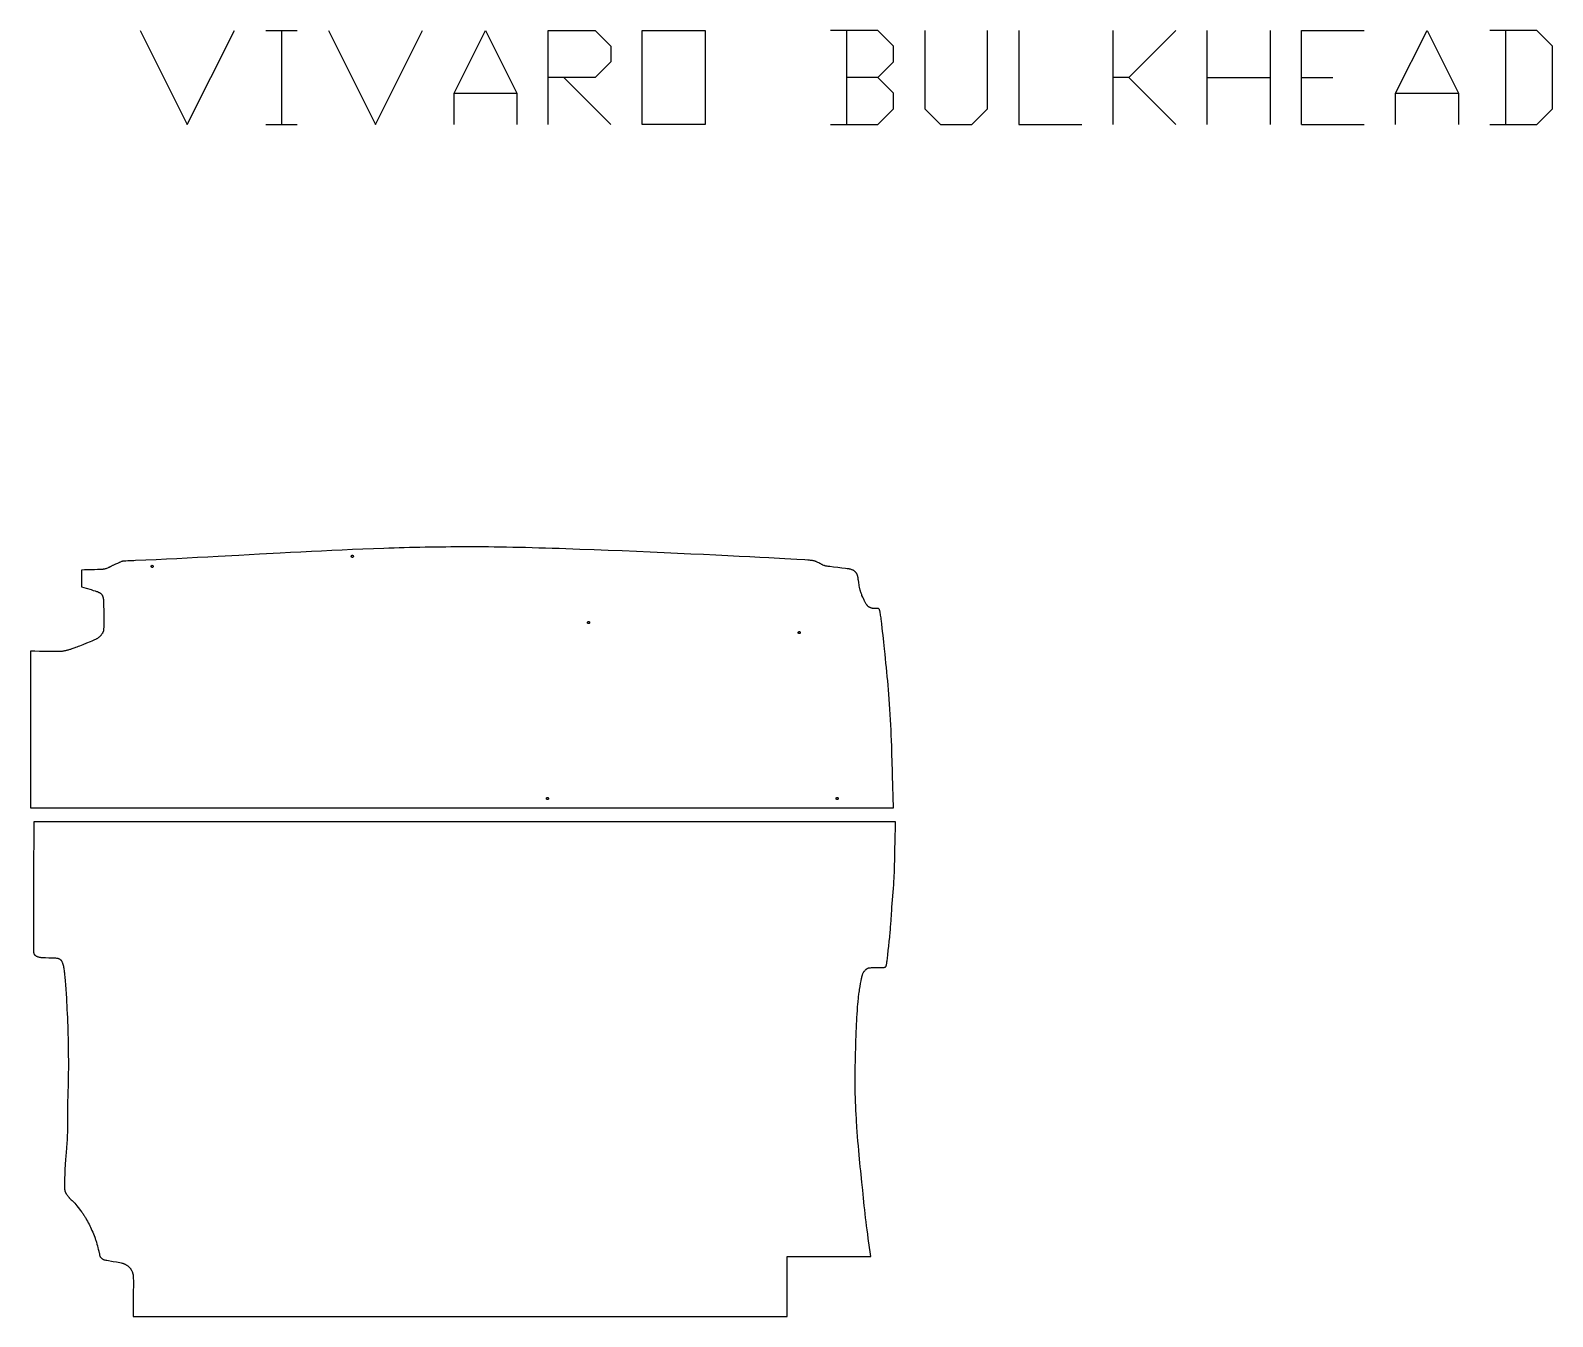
# Model space of a CAD drawing. Extents: x -40 to 2834, y 8 to 2437.
import ezdxf

# ---------------------------------------------------------------- set-up
doc = ezdxf.new("R2010")
doc.units = 0
doc.layers.get('0').update_dxf_attribs({"color": 1, "linetype": 'CONTINUOUS'})
doc.layers.add('Default Layer', color=1, linetype='CONTINUOUS')

msp = doc.modelspace()

# ---------------------------------------------------------------- linework, layer by layer
msp.add_lwpolyline([(1389, 8.4), (1389, 122), (1546.8, 122), (1545.7, 130.3), (1544.6, 138.7), (1542.3, 155.5), (1541.2, 163.8), (1540.1, 172), (1539.1, 179.9), (1538.1, 187.5), (1537.2, 194.9), (1536.4, 202.4), (1535.6, 209.8), (1534.8, 217.3), (1533.3, 232.2), (1532.5, 239.7), (1531.7, 247.1), (1530.2, 261.8), (1528.7, 276.4), (1527.9, 283.8), (1527.2, 291.1), (1526.5, 298.4), (1525.8, 305.8), (1524.4, 321.8), (1523.6, 330.5), (1522.8, 339.5), (1522.1, 348.5), (1521.4, 357.4), (1520.8, 366.1), (1520.5, 370.2), (1520.3, 374.2), (1519.8, 382.1), (1519.4, 390), (1519, 397.9), (1518.6, 405.8), (1518.3, 413.6), (1518, 421.5), (1517.8, 429.4), (1517.7, 433.4), (1517.6, 437.3), (1517.6, 441.3), (1517.6, 445.5), (1517.5, 449.8), (1517.5, 454.1), (1517.6, 463), (1517.7, 472.1), (1517.8, 481.1), (1518, 489.9), (1518.2, 498.3), (1518.4, 506.2), (1518.5, 514), (1518.8, 521.9), (1519, 530), (1519.3, 538), (1519.6, 545.8), (1519.9, 553.3), (1520.2, 560.3), (1520.5, 566.8), (1520.9, 573), (1521.3, 579.5), (1521.7, 586.1), (1522.2, 592.6), (1522.7, 599), (1523, 602), (1523.2, 605), (1523.5, 607.8), (1523.8, 610.5), (1524.1, 613.1), (1524.3, 615.5), (1524.7, 617.9), (1525, 620.5), (1525.4, 623.2), (1525.9, 626), (1526.8, 631.7), (1527.7, 637.3), (1528.7, 642.5), (1529.5, 646.9), (1529.9, 648.7), (1530.2, 650.2), (1530.5, 651.3), (1530.7, 652.1), (1531.1, 653.1), (1531.4, 654.2), (1531.9, 655.3), (1532.3, 656.3), (1532.8, 657.4), (1533.1, 657.9), (1533.4, 658.4), (1533.7, 658.9), (1534, 659.3), (1534.4, 659.8), (1534.7, 660.2), (1535.5, 661.1), (1536.3, 662.1), (1536.7, 662.5), (1537.2, 663), (1537.7, 663.4), (1538.2, 663.8), (1538.7, 664.3), (1539.2, 664.7), (1539.7, 665), (1540.3, 665.4), (1540.8, 665.7), (1541.4, 666), (1542, 666.3), (1542.5, 666.6), (1542.9, 666.7), (1543.4, 666.8), (1544, 666.8), (1544.7, 666.9), (1545.5, 667), (1546.4, 667), (1548.5, 667.1), (1550.8, 667.1), (1553.4, 667.1), (1558.7, 667.1), (1561.5, 667.1), (1564.1, 667.2), (1566.6, 667.2), (1568.9, 667.3), (1569.9, 667.4), (1570.9, 667.5), (1571.8, 667.5), (1572.5, 667.7), (1573.2, 667.8), (1573.8, 667.9), (1574, 668), (1574.2, 668.1), (1574.4, 668.1), (1574.5, 668.2), (1574.7, 668.4), (1574.9, 668.6), (1575.1, 668.8), (1575.3, 669.1), (1575.5, 669.3), (1575.6, 669.5), (1575.9, 670), (1576.1, 670.6), (1576.3, 671.1), (1576.5, 671.7), (1576.6, 672.3), (1576.7, 673), (1576.8, 673.6), (1577, 674.9), (1577.2, 676.1), (1577.3, 676.7), (1577.4, 677.3), (1577.5, 678.3), (1577.8, 679.9), (1578.4, 684.8), (1579.2, 691.4), (1580.1, 699.3), (1581.1, 707.8), (1582, 716.4), (1582.9, 724.4), (1583.2, 728.1), (1583.5, 731.4), (1583.8, 734.5), (1584.1, 737.6), (1584.5, 743.8), (1584.9, 750), (1585.3, 756.2), (1586.1, 768.6), (1586.5, 774.8), (1586.9, 781), (1587.4, 788.1), (1588, 795.3), (1589.2, 809.5), (1589.8, 816.6), (1590.3, 823.8), (1590.6, 827.3), (1590.8, 830.9), (1591, 834.5), (1591.2, 838), (1591.4, 841.7), (1591.5, 845.4), (1591.7, 849.2), (1591.8, 853.1), (1592, 861.1), (1592.2, 869.3), (1592.5, 885.9), (1592.7, 894.2), (1592.9, 902.3), (1593.7, 942.4), (-33.7, 942.4), (-33.7, 908.2), (-33.8, 869.2), (-33.9, 788.3), (-34, 752.1), (-34, 736.4), (-33.9, 722.6), (-33.9, 711.2), (-33.9, 702.5), (-33.8, 699.3), (-33.8, 696.9), (-33.8, 695.4), (-33.7, 694.9), (-33.7, 694.7), (-33.6, 694.4), (-33.5, 694.1), (-33.2, 693.4), (-32.8, 692.7), (-32.4, 692.1), (-31.9, 691.5), (-31.5, 691), (-30.9, 690.5), (-30.4, 690), (-30.1, 689.8), (-29.7, 689.5), (-29.3, 689.3), (-28.9, 689.1), (-27.9, 688.6), (-26.9, 688.1), (-25.8, 687.7), (-24.6, 687.3), (-23.5, 687), (-22.4, 686.7), (-22.1, 686.6), (-21.6, 686.6), (-20.3, 686.5), (-18.5, 686.4), (-16.3, 686.3), (-11.1, 686.1), (-5.3, 685.9), (0.5, 685.7), (3.2, 685.6), (5.7, 685.5), (7.8, 685.4), (9.6, 685.3), (10.9, 685.2), (11.3, 685.1), (11.6, 685), (12.5, 684.7), (13.4, 684.3), (14.3, 683.9), (14.7, 683.7), (15.1, 683.5), (15.5, 683.2), (15.9, 682.9), (16.3, 682.7), (16.7, 682.4), (17, 682), (17.4, 681.7), (17.7, 681.4), (18, 681), (18.3, 680.7), (18.6, 680.3), (18.9, 679.8), (19.2, 679.4), (19.4, 678.9), (19.7, 678.4), (20.1, 677.4), (20.5, 676.3), (20.9, 675.2), (21.2, 674.1), (21.6, 673.1), (21.7, 672.5), (21.9, 671.8), (22.3, 670.2), (22.7, 668.3), (23.1, 666.2), (23.4, 664), (23.8, 661.7), (24.1, 659.5), (24.4, 657.4), (24.6, 656.2), (24.7, 654.3), (25.2, 649.2), (25.7, 642.5), (26.3, 634.8), (26.9, 626.4), (27.5, 617.9), (28, 609.7), (28.4, 602.3), (28.8, 595.2), (29.2, 587.8), (29.6, 580.3), (29.9, 572.6), (30.3, 564.8), (30.6, 556.9), (30.8, 549.2), (31.1, 541.5), (31.2, 533.7), (31.4, 525.6), (31.5, 517.3), (31.7, 508.9), (31.7, 500.5), (31.8, 492.2), (31.8, 484.1), (31.8, 476.3), (31.7, 468.7), (31.5, 461.1), (31.4, 453.5), (31.2, 445.9), (30.8, 430.7), (30.6, 423.1), (30.4, 415.5), (30.3, 406.9), (30.3, 398), (30.2, 380), (30.1, 371.2), (30.1, 367), (30, 362.8), (30, 358.8), (29.9, 355), (29.8, 351.3), (29.6, 347.8), (29.5, 344.3), (29.3, 340.7), (29, 337.1), (28.8, 333.4), (28.5, 329.7), (28.2, 326), (27.6, 318.6), (27, 311.4), (26.4, 304.7), (26.2, 301.6), (25.9, 298.6), (25.7, 295.8), (25.6, 293.3), (25.3, 288), (25.1, 282.1), (24.9, 276.1), (24.7, 270.1), (24.5, 264.6), (24.4, 259.8), (24.4, 256.2), (24.4, 255), (24.4, 254.1), (24.5, 251.5), (24.6, 250.2), (24.7, 248.9), (24.8, 248.2), (24.9, 247.6), (25, 246.9), (25.1, 246.3), (25.2, 245.6), (25.4, 245), (25.6, 244.4), (25.8, 243.8), (26.1, 243.2), (26.4, 242.5), (26.7, 241.9), (27, 241.3), (27.4, 240.6), (27.8, 240), (28.3, 239.3), (28.7, 238.7), (29.6, 237.4), (30.6, 236.2), (31.6, 234.9), (32.6, 233.7), (33.1, 233.2), (33.6, 232.6), (34.2, 232), (34.8, 231.4), (36, 230.2), (37.3, 229), (38.7, 227.7), (40, 226.5), (41.2, 225.2), (41.9, 224.6), (42.5, 223.9), (43.9, 222.3), (45.8, 220), (48, 217.3), (50.5, 214.3), (53, 211.1), (54.3, 209.5), (55.5, 207.9), (56.7, 206.3), (57.8, 204.8), (58.8, 203.4), (59.7, 202), (60.6, 200.7), (61.5, 199.3), (62.3, 198), (63.1, 196.6), (64, 195.3), (64.8, 193.9), (66.3, 191.1), (67.8, 188.3), (69.3, 185.5), (70.8, 182.7), (72.2, 179.9), (73.6, 176.9), (75, 173.9), (76.4, 170.7), (77.8, 167.5), (79.2, 164.3), (80.5, 161.2), (81.6, 158.1), (82.2, 156.6), (82.7, 155.2), (83.2, 153.7), (83.8, 152.1), (84.3, 150.4), (84.8, 148.7), (85.8, 145.1), (86.8, 141.6), (87.6, 138.4), (88.3, 135.5), (89.3, 131.6), (89.6, 130.4), (89.8, 129.1), (90.3, 126.4), (90.6, 125.1), (90.8, 124), (91, 123.1), (91.1, 122.7), (91.3, 122.5), (91.5, 122), (91.8, 121.5), (92.1, 121.1), (92.4, 120.7), (92.7, 120.3), (93.1, 119.9), (93.9, 119.2), (94.3, 118.8), (94.8, 118.3), (95.3, 117.9), (95.9, 117.4), (96.6, 117), (97.2, 116.5), (97.9, 116.1), (98.2, 116), (98.6, 115.8), (98.8, 115.7), (99.2, 115.6), (100.5, 115.4), (102.4, 115), (104.6, 114.6), (116.5, 112.5), (123, 111.4), (126.1, 110.8), (129, 110.2), (131.5, 109.7), (133.7, 109.2), (134.6, 109), (135.4, 108.7), (136, 108.5), (136.5, 108.3), (137.4, 108), (138.2, 107.5), (139, 107.1), (139.9, 106.7), (140.7, 106.2), (141.5, 105.7), (142.3, 105.2), (143.1, 104.6), (143.8, 104.1), (144.6, 103.5), (145.3, 102.9), (146, 102.3), (146.6, 101.7), (147.3, 101), (147.9, 100.4), (148.4, 99.7), (149, 99), (149.5, 98.3), (150, 97.5), (150.4, 96.8), (150.8, 96), (151.2, 95.2), (151.6, 94.4), (152, 93.6), (152.3, 92.8), (152.6, 92), (152.9, 91.1), (153.2, 90.3), (153.4, 89.4), (153.7, 88.6), (153.9, 87.7), (154.1, 86.8), (154.1, 86.3), (154.2, 85.5), (154.3, 84.5), (154.3, 83.2), (154.4, 80.2), (154.5, 76.4), (154.5, 71.9), (154.5, 67), (154.4, 55.8), (154.3, 43.7), (154.2, 31.3), (154.1, 19.4), (154.1, 13.9), (154.1, 8.7), (1389, 8.4)], close=True)
at = {"layer": 'Default Layer'}
for points in [[(167.4, 2436.6), (256.3, 2258.8), (345.2, 2436.6)], [(404.4, 2436.6), (463.7, 2436.6)], [(434.1, 2436.6), (434.1, 2258.8)], [(523, 2436.6), (611.9, 2258.8), (700.8, 2436.6)], [(760, 2258.8), (760, 2318.1), (819.3, 2436.6), (878.6, 2318.1), (878.6, 2258.8)], [(937.8, 2258.8), (937.8, 2436.6), (1026.7, 2436.6), (1056.4, 2407), (1056.4, 2377.3), (1026.7, 2347.7), (937.8, 2347.7)], [(1560.1, 2347.7), (1589.8, 2377.3), (1589.8, 2407), (1560.1, 2436.6), (1471.2, 2436.6)], [(1500.9, 2436.6), (1500.9, 2258.8)], [(1649, 2436.6), (1649, 2288.4), (1678.7, 2258.8), (1737.9, 2258.8), (1767.6, 2288.4), (1767.6, 2436.6)], [(1826.8, 2436.6), (1826.8, 2258.8), (1945.4, 2258.8)], [(2004.6, 2258.8), (2004.6, 2436.6)], [(2123.2, 2436.6), (2034.3, 2347.7), (2004.6, 2347.7)], [(2182.4, 2258.8), (2182.4, 2436.6)], [(2301, 2436.6), (2301, 2258.8)], [(2360.2, 2258.8), (2360.2, 2436.6), (2478.8, 2436.6)], [(2538, 2258.8), (2538, 2318.1), (2597.3, 2436.6), (2656.6, 2318.1), (2656.6, 2258.8)], [(2715.8, 2258.8), (2804.7, 2258.8), (2834.4, 2288.4), (2834.4, 2407), (2804.7, 2436.6), (2715.8, 2436.6)], [(2745.5, 2436.6), (2745.5, 2258.8)], [(967.5, 2347.7), (1056.4, 2258.8)], [(1471.2, 2258.8), (1560.1, 2258.8), (1589.8, 2288.4), (1589.8, 2318.1), (1560.1, 2347.7), (1500.9, 2347.7)], [(2034.3, 2347.7), (2123.2, 2258.8)], [(2182.4, 2347.7), (2301, 2347.7)], [(2360.2, 2347.7), (2419.5, 2347.7)], [(760, 2318.1), (878.6, 2318.1)], [(2538, 2318.1), (2656.6, 2318.1)], [(404.4, 2258.8), (463.7, 2258.8)], [(2360.2, 2258.8), (2478.8, 2258.8)]]:
    msp.add_lwpolyline(points, dxfattribs=at)
for points in [[(1115.6, 2258.8), (1115.6, 2436.6), (1234.2, 2436.6), (1234.2, 2258.8), (1115.6, 2258.8)], [(1590, 968.7), (1588.2, 1030.3), (1587.8, 1041.1), (1587.5, 1052.1), (1586.8, 1074.2), (1586.5, 1085), (1586.1, 1095.7), (1585.7, 1105.9), (1585.5, 1110.9), (1585.3, 1115.7), (1584.8, 1125.4), (1584.2, 1135.2), (1583.6, 1145.1), (1583, 1154.9), (1582.4, 1164.6), (1581.7, 1174.1), (1581, 1183.2), (1580.3, 1191.9), (1579.6, 1200.3), (1578.9, 1208.7), (1578.2, 1217.1), (1577.4, 1225.5), (1576.6, 1233.9), (1575.7, 1242.3), (1574.9, 1250.7), (1573.9, 1259.1), (1573.4, 1263.8), (1572.9, 1269.1), (1571.6, 1281.4), (1570.1, 1295), (1569.4, 1302), (1568.6, 1308.8), (1567.8, 1315.4), (1567, 1321.7), (1566.7, 1324.6), (1566.3, 1327.4), (1565.9, 1330.1), (1565.5, 1332.6), (1565.2, 1334.8), (1564.8, 1336.9), (1564.5, 1338.7), (1564.1, 1340.3), (1563.8, 1341.6), (1563.7, 1342.2), (1563.5, 1342.7), (1563.4, 1343.1), (1563.2, 1343.4), (1563.1, 1343.7), (1562.9, 1343.9), (1562.6, 1344.1), (1562.3, 1344.4), (1562, 1344.6), (1561.6, 1344.8), (1561.3, 1344.9), (1560.9, 1345), (1560.5, 1345.2), (1560.1, 1345.2), (1559.7, 1345.3), (1559.3, 1345.4), (1558.4, 1345.4), (1557.5, 1345.5), (1556.6, 1345.4), (1555.7, 1345.4), (1554.8, 1345.3), (1553.1, 1345.2), (1552.4, 1345.2), (1551.7, 1345.2), (1551, 1345.2), (1550.7, 1345.3), (1550.5, 1345.3), (1549.5, 1345.6), (1548.4, 1345.9), (1547.4, 1346.2), (1546.4, 1346.6), (1545.9, 1346.8), (1545.5, 1347), (1545, 1347.2), (1544.5, 1347.5), (1544.1, 1347.7), (1543.6, 1348), (1543.2, 1348.3), (1542.8, 1348.6), (1542.3, 1349), (1541.9, 1349.3), (1541.5, 1349.8), (1541.1, 1350.2), (1540.6, 1350.8), (1540.2, 1351.3), (1539.8, 1351.8), (1539.3, 1352.4), (1538.5, 1353.6), (1537.7, 1354.9), (1536.9, 1356.1), (1536.2, 1357.3), (1535.8, 1358), (1535.4, 1358.9), (1534.9, 1359.9), (1534.3, 1361.1), (1533.1, 1363.8), (1531.7, 1366.8), (1530.4, 1369.9), (1529.8, 1371.5), (1529.2, 1373), (1528.6, 1374.4), (1528.1, 1375.8), (1527.7, 1377.1), (1527.3, 1378.3), (1527, 1379.5), (1526.7, 1380.6), (1526.4, 1381.8), (1526.2, 1383.1), (1525.9, 1384.3), (1525.7, 1385.6), (1525.3, 1388.1), (1524.9, 1390.5), (1524.6, 1392.8), (1524.3, 1394.8), (1524.2, 1395.7), (1524, 1396.6), (1523.7, 1398.2), (1523.4, 1399.9), (1523.2, 1401.6), (1522.9, 1403.4), (1522.6, 1405), (1522.4, 1405.8), (1522.3, 1406.5), (1522.1, 1407.2), (1521.9, 1407.9), (1521.7, 1408.5), (1521.5, 1409), (1521.2, 1409.5), (1521, 1410), (1520.7, 1410.4), (1520.4, 1410.9), (1520.1, 1411.4), (1519.8, 1411.8), (1519.5, 1412.3), (1519.2, 1412.7), (1518.8, 1413.1), (1518.5, 1413.6), (1518.1, 1414), (1517.7, 1414.4), (1517.3, 1414.7), (1516.9, 1415.1), (1516.5, 1415.4), (1516.1, 1415.8), (1515.6, 1416.1), (1515.2, 1416.4), (1514.7, 1416.7), (1514.2, 1417), (1513.7, 1417.3), (1513.1, 1417.5), (1512, 1418), (1510.9, 1418.5), (1509.7, 1418.9), (1508.6, 1419.3), (1507.4, 1419.6), (1507, 1419.7), (1506.4, 1419.8), (1504.7, 1420.1), (1502.3, 1420.4), (1499.4, 1420.7), (1492.4, 1421.6), (1484.5, 1422.5), (1476.6, 1423.4), (1469.7, 1424.2), (1466.8, 1424.6), (1464.5, 1424.9), (1462.9, 1425.1), (1462.3, 1425.2), (1462, 1425.2), (1461.1, 1425.5), (1460.2, 1425.8), (1459.3, 1426.2), (1458.4, 1426.5), (1456.7, 1427.3), (1455, 1428.1), (1454.5, 1428.3), (1453.9, 1428.6), (1452.4, 1429.3), (1450.7, 1430.3), (1448.8, 1431.3), (1446.8, 1432.3), (1445.8, 1432.8), (1444.8, 1433.2), (1443.8, 1433.7), (1442.9, 1434), (1442, 1434.4), (1441.2, 1434.7), (1440.4, 1434.9), (1439.5, 1435.1), (1438.7, 1435.3), (1437.9, 1435.4), (1437.1, 1435.6), (1436.3, 1435.7), (1434.6, 1435.9), (1432.9, 1436.1), (1431.3, 1436.2), (1427.9, 1436.5), (1422.3, 1436.8), (1407.5, 1437.7), (1384.7, 1439), (1354.7, 1440.6), (1337.3, 1441.5), (1318.5, 1442.5), (1298.3, 1443.6), (1277, 1444.7), (1254.6, 1445.8), (1231.3, 1446.9), (1207.1, 1448.1), (1182.2, 1449.3), (1156.7, 1450.4), (1130.7, 1451.6), (1104.3, 1452.7), (1077.8, 1453.9), (1051.1, 1454.9), (1024.4, 1456), (997.8, 1456.9), (984.6, 1457.4), (971.4, 1457.8), (958.4, 1458.3), (945.4, 1458.7), (932.6, 1459), (919.9, 1459.4), (907.4, 1459.7), (895, 1460.1), (882.8, 1460.3), (870.8, 1460.6), (859, 1460.8), (847.4, 1461), (836, 1461.2), (825, 1461.4), (814.1, 1461.5), (803.6, 1461.5), (793.4, 1461.6), (783.4, 1461.6), (773.7, 1461.6), (763.9, 1461.5), (754.1, 1461.4), (744.4, 1461.3), (734.6, 1461.2), (724.8, 1461.1), (715.1, 1460.9), (705.3, 1460.7), (695.5, 1460.5), (685.8, 1460.3), (676, 1460.1), (666.2, 1459.8), (656.5, 1459.6), (646.7, 1459.3), (637, 1459), (627.2, 1458.6), (607.7, 1457.9), (588.1, 1457.2), (568.6, 1456.4), (549.1, 1455.5), (529.6, 1454.6), (510.1, 1453.7), (490.6, 1452.7), (471, 1451.7), (451.5, 1450.7), (432, 1449.7), (393, 1447.6), (354, 1445.4), (314.9, 1443.3), (295.4, 1442.2), (275.9, 1441.2), (256.4, 1440.2), (236.9, 1439.2), (217.4, 1438.3), (197.8, 1437.3), (178.3, 1436.5), (158.8, 1435.6), (155.4, 1435.4), (151.7, 1435.3), (143.9, 1434.9), (140.4, 1434.7), (137.4, 1434.6), (136.1, 1434.5), (135, 1434.4), (134.2, 1434.3), (133.6, 1434.2), (133.2, 1434.1), (132.7, 1434), (131.9, 1433.7), (131, 1433.4), (130.2, 1433), (128.5, 1432.3), (127.7, 1431.9), (126.8, 1431.6), (124.3, 1430.4), (120.8, 1428.9), (117.3, 1427.3), (115.9, 1426.6), (114.9, 1426.1), (114.1, 1425.7), (113.4, 1425.3), (111.9, 1424.4), (111.1, 1424), (110.4, 1423.6), (109.6, 1423.2), (108.8, 1422.8), (107.9, 1422.4), (106.8, 1422), (105.5, 1421.4), (104.1, 1420.9), (102.6, 1420.4), (101, 1419.9), (100.3, 1419.7), (99.5, 1419.5), (98.8, 1419.4), (98.1, 1419.2), (97.7, 1419.2), (97.2, 1419.1), (95.8, 1419), (94.1, 1418.9), (92, 1418.8), (87, 1418.6), (81.2, 1418.4), (68.6, 1418.1), (62.4, 1418), (56.8, 1417.8), (56.8, 1386.1), (60.9, 1384.9), (65.4, 1383.5), (74.6, 1380.8), (78.8, 1379.5), (82.4, 1378.4), (85.1, 1377.5), (86.1, 1377.2), (86.7, 1377), (88.5, 1376.2), (89.4, 1375.7), (90.4, 1375.3), (91.2, 1374.8), (91.7, 1374.6), (92.1, 1374.3), (92.5, 1374), (92.8, 1373.7), (93.2, 1373.5), (93.5, 1373.1), (93.8, 1372.8), (94.1, 1372.5), (94.4, 1372.2), (94.6, 1371.8), (94.9, 1371.4), (95.1, 1371.1), (95.6, 1370.3), (96, 1369.5), (96.4, 1368.7), (96.7, 1367.9), (97, 1367), (97.2, 1366.6), (97.3, 1366.2), (97.5, 1365.3), (97.7, 1364.4), (97.8, 1363.5), (98, 1362.6), (98.1, 1361.6), (98.2, 1359.8), (98.3, 1358.8), (98.3, 1356.8), (98.4, 1350.5), (98.5, 1341.9), (98.6, 1332.1), (98.6, 1322.3), (98.6, 1317.8), (98.6, 1313.6), (98.5, 1310), (98.4, 1307.1), (98.4, 1305.9), (98.3, 1305), (98.3, 1304.3), (98.2, 1303.9), (98.1, 1303.3), (97.9, 1302.7), (97.7, 1302.2), (97.5, 1301.6), (97.3, 1301), (97.1, 1300.5), (96.8, 1299.9), (96.5, 1299.4), (96.3, 1298.8), (96, 1298.3), (95.7, 1297.7), (95.3, 1297.2), (94.6, 1296.2), (93.9, 1295.2), (93.5, 1294.8), (93.1, 1294.3), (92.7, 1293.8), (92.2, 1293.3), (91.7, 1292.8), (91.2, 1292.3), (90.1, 1291.4), (89, 1290.4), (87.9, 1289.6), (86.7, 1288.7), (85.5, 1288), (85.1, 1287.7), (84.6, 1287.5), (83.1, 1286.8), (81.1, 1285.9), (78.6, 1284.8), (75.9, 1283.6), (72.8, 1282.4), (66.2, 1279.6), (59.3, 1276.9), (52.9, 1274.3), (50.1, 1273.2), (47.6, 1272.2), (45.5, 1271.4), (43.9, 1270.8), (38.5, 1268.9), (35.7, 1268), (34.4, 1267.6), (33, 1267.1), (31.6, 1266.7), (30.3, 1266.3), (28.9, 1265.9), (27.5, 1265.6), (26.1, 1265.3), (24.7, 1265), (23.3, 1264.7), (21.9, 1264.5), (21.1, 1264.4), (20.2, 1264.3), (19.1, 1264.2), (17.9, 1264.2), (15.2, 1264.1), (12, 1264), (8.4, 1264), (4.5, 1264), (0.3, 1264), (-4.1, 1264.1), (-13.2, 1264.2), (-22.5, 1264.3), (-31.6, 1264.4), (-35.8, 1264.5), (-39.8, 1264.5), (-39.8, 968.8), (503.4, 968.8), (1046.7, 968.7), (1590, 968.7)], [(566, 1443.8), (566, 1444), (566.1, 1444.2), (566.1, 1444.3), (566.2, 1444.5), (566.3, 1444.7), (566.4, 1444.9), (566.5, 1445), (566.6, 1445.2), (566.7, 1445.3), (566.9, 1445.4), (567.1, 1445.5), (567.2, 1445.6), (567.4, 1445.7), (567.6, 1445.7), (567.8, 1445.7), (568, 1445.8), (568.2, 1445.7), (568.4, 1445.7), (568.6, 1445.7), (568.8, 1445.6), (569, 1445.5), (569.1, 1445.4), (569.3, 1445.3), (569.4, 1445.2), (569.6, 1445), (569.7, 1444.9), (569.8, 1444.7), (569.9, 1444.5), (569.9, 1444.3), (570, 1444.2), (570, 1444), (570, 1443.8), (570, 1443.5), (570, 1443.3), (569.9, 1443.2), (569.9, 1443), (569.8, 1442.8), (569.7, 1442.6), (569.6, 1442.5), (569.4, 1442.3), (569.3, 1442.2), (569.1, 1442.1), (569, 1442), (568.8, 1441.9), (568.6, 1441.8), (568.4, 1441.8), (568.2, 1441.8), (568, 1441.8), (567.8, 1441.8), (567.6, 1441.8), (567.4, 1441.8), (567.2, 1441.9), (567.1, 1442), (566.9, 1442.1), (566.7, 1442.2), (566.6, 1442.3), (566.5, 1442.5), (566.4, 1442.6), (566.3, 1442.8), (566.2, 1443), (566.1, 1443.2), (566.1, 1443.3), (566, 1443.5), (566, 1443.8)], [(188.1, 1424.8), (188.1, 1425), (188.1, 1425.2), (188.2, 1425.4), (188.3, 1425.6), (188.3, 1425.7), (188.4, 1425.9), (188.6, 1426), (188.7, 1426.2), (188.8, 1426.3), (189, 1426.4), (189.2, 1426.5), (189.3, 1426.6), (189.5, 1426.7), (189.7, 1426.7), (189.9, 1426.8), (190.1, 1426.8), (190.3, 1426.8), (190.5, 1426.7), (190.7, 1426.7), (190.9, 1426.6), (191.1, 1426.5), (191.2, 1426.4), (191.4, 1426.3), (191.5, 1426.2), (191.6, 1426), (191.8, 1425.9), (191.9, 1425.7), (191.9, 1425.6), (192, 1425.4), (192.1, 1425.2), (192.1, 1425), (192.1, 1424.8), (192.1, 1424.6), (192.1, 1424.4), (192, 1424.2), (191.9, 1424), (191.9, 1423.8), (191.8, 1423.7), (191.6, 1423.5), (191.5, 1423.4), (191.4, 1423.2), (191.2, 1423.1), (191.1, 1423), (190.9, 1422.9), (190.7, 1422.9), (190.5, 1422.8), (190.3, 1422.8), (190.1, 1422.8), (189.9, 1422.8), (189.7, 1422.8), (189.5, 1422.9), (189.3, 1422.9), (189.2, 1423), (189, 1423.1), (188.8, 1423.2), (188.7, 1423.4), (188.6, 1423.5), (188.4, 1423.7), (188.3, 1423.8), (188.3, 1424), (188.2, 1424.2), (188.1, 1424.4), (188.1, 1424.6), (188.1, 1424.8)], [(1012.1, 1318.6), (1012.1, 1318.9), (1012.1, 1319), (1012.2, 1319.2), (1012.2, 1319.4), (1012.3, 1319.6), (1012.4, 1319.8), (1012.5, 1319.9), (1012.7, 1320.1), (1012.8, 1320.2), (1013, 1320.3), (1013.1, 1320.4), (1013.3, 1320.5), (1013.5, 1320.6), (1013.7, 1320.6), (1013.9, 1320.6), (1014.1, 1320.6), (1014.3, 1320.6), (1014.5, 1320.6), (1014.7, 1320.6), (1014.9, 1320.5), (1015, 1320.4), (1015.2, 1320.3), (1015.4, 1320.2), (1015.5, 1320.1), (1015.6, 1319.9), (1015.7, 1319.8), (1015.8, 1319.6), (1015.9, 1319.4), (1016, 1319.2), (1016, 1319), (1016.1, 1318.9), (1016.1, 1318.6), (1016.1, 1318.4), (1016, 1318.2), (1016, 1318.1), (1015.9, 1317.9), (1015.8, 1317.7), (1015.7, 1317.5), (1015.6, 1317.4), (1015.5, 1317.2), (1015.4, 1317.1), (1015.2, 1317), (1015, 1316.9), (1014.9, 1316.8), (1014.7, 1316.7), (1014.5, 1316.7), (1014.3, 1316.7), (1014.1, 1316.6), (1013.9, 1316.7), (1013.7, 1316.7), (1013.5, 1316.7), (1013.3, 1316.8), (1013.1, 1316.9), (1013, 1317), (1012.8, 1317.1), (1012.7, 1317.2), (1012.5, 1317.4), (1012.4, 1317.5), (1012.3, 1317.7), (1012.2, 1317.9), (1012.2, 1318.1), (1012.1, 1318.2), (1012.1, 1318.4), (1012.1, 1318.6)], [(1409.8, 1299.7), (1409.8, 1299.9), (1409.9, 1300.1), (1409.9, 1300.3), (1410, 1300.4), (1410.1, 1300.6), (1410.2, 1300.8), (1410.3, 1300.9), (1410.4, 1301.1), (1410.6, 1301.2), (1410.7, 1301.3), (1410.9, 1301.4), (1411.1, 1301.5), (1411.2, 1301.6), (1411.4, 1301.6), (1411.6, 1301.7), (1411.8, 1301.7), (1412, 1301.7), (1412.2, 1301.6), (1412.4, 1301.6), (1412.6, 1301.5), (1412.8, 1301.4), (1412.9, 1301.3), (1413.1, 1301.2), (1413.2, 1301.1), (1413.4, 1300.9), (1413.5, 1300.8), (1413.6, 1300.6), (1413.7, 1300.4), (1413.7, 1300.3), (1413.8, 1300.1), (1413.8, 1299.9), (1413.8, 1299.7), (1413.8, 1299.5), (1413.8, 1299.3), (1413.7, 1299.1), (1413.7, 1298.9), (1413.6, 1298.7), (1413.5, 1298.5), (1413.4, 1298.4), (1413.2, 1298.3), (1413.1, 1298.1), (1412.9, 1298), (1412.8, 1297.9), (1412.6, 1297.8), (1412.4, 1297.8), (1412.2, 1297.7), (1412, 1297.7), (1411.8, 1297.7), (1411.6, 1297.7), (1411.4, 1297.7), (1411.2, 1297.8), (1411.1, 1297.8), (1410.9, 1297.9), (1410.7, 1298), (1410.6, 1298.1), (1410.4, 1298.3), (1410.3, 1298.4), (1410.2, 1298.5), (1410.1, 1298.7), (1410, 1298.9), (1409.9, 1299.1), (1409.9, 1299.3), (1409.8, 1299.5), (1409.8, 1299.7)], [(934.4, 986.5), (934.4, 986.7), (934.5, 986.9), (934.5, 987.1), (934.6, 987.2), (934.7, 987.4), (934.8, 987.6), (934.9, 987.7), (935, 987.9), (935.2, 988), (935.3, 988.1), (935.5, 988.2), (935.6, 988.3), (935.8, 988.4), (936, 988.4), (936.2, 988.5), (936.4, 988.5), (936.6, 988.5), (936.8, 988.4), (937, 988.4), (937.2, 988.3), (937.4, 988.2), (937.5, 988.1), (937.7, 988), (937.8, 987.9), (938, 987.7), (938.1, 987.6), (938.2, 987.4), (938.3, 987.2), (938.3, 987.1), (938.4, 986.9), (938.4, 986.7), (938.4, 986.5), (938.4, 986.3), (938.4, 986.1), (938.3, 985.9), (938.3, 985.7), (938.2, 985.5), (938.1, 985.4), (938, 985.2), (937.8, 985.1), (937.7, 984.9), (937.5, 984.8), (937.4, 984.7), (937.2, 984.6), (937, 984.6), (936.8, 984.5), (936.6, 984.5), (936.4, 984.5), (936.2, 984.5), (936, 984.5), (935.8, 984.6), (935.6, 984.6), (935.5, 984.7), (935.3, 984.8), (935.2, 984.9), (935, 985.1), (934.9, 985.2), (934.8, 985.4), (934.7, 985.5), (934.6, 985.7), (934.5, 985.9), (934.5, 986.1), (934.4, 986.3), (934.4, 986.5)], [(1481.4, 986.5), (1481.5, 986.7), (1481.5, 986.9), (1481.5, 987.1), (1481.6, 987.2), (1481.7, 987.4), (1481.8, 987.6), (1481.9, 987.7), (1482, 987.9), (1482.2, 988), (1482.3, 988.1), (1482.5, 988.2), (1482.7, 988.3), (1482.8, 988.4), (1483, 988.4), (1483.2, 988.5), (1483.4, 988.5), (1483.6, 988.5), (1483.8, 988.4), (1484, 988.4), (1484.2, 988.3), (1484.4, 988.2), (1484.6, 988.1), (1484.7, 988), (1484.9, 987.9), (1485, 987.7), (1485.1, 987.6), (1485.2, 987.4), (1485.3, 987.2), (1485.4, 987.1), (1485.4, 986.9), (1485.4, 986.7), (1485.4, 986.5), (1485.4, 986.3), (1485.4, 986.1), (1485.4, 985.9), (1485.3, 985.7), (1485.2, 985.5), (1485.1, 985.4), (1485, 985.2), (1484.9, 985.1), (1484.7, 984.9), (1484.6, 984.8), (1484.4, 984.7), (1484.2, 984.6), (1484, 984.6), (1483.8, 984.5), (1483.6, 984.5), (1483.4, 984.5), (1483.2, 984.5), (1483, 984.5), (1482.8, 984.6), (1482.7, 984.6), (1482.5, 984.7), (1482.3, 984.8), (1482.2, 984.9), (1482, 985.1), (1481.9, 985.2), (1481.8, 985.4), (1481.7, 985.5), (1481.6, 985.7), (1481.5, 985.9), (1481.5, 986.1), (1481.5, 986.3), (1481.4, 986.5)]]:
    msp.add_lwpolyline(points, close=True, dxfattribs=at)

doc.saveas('drawing.dxf')
